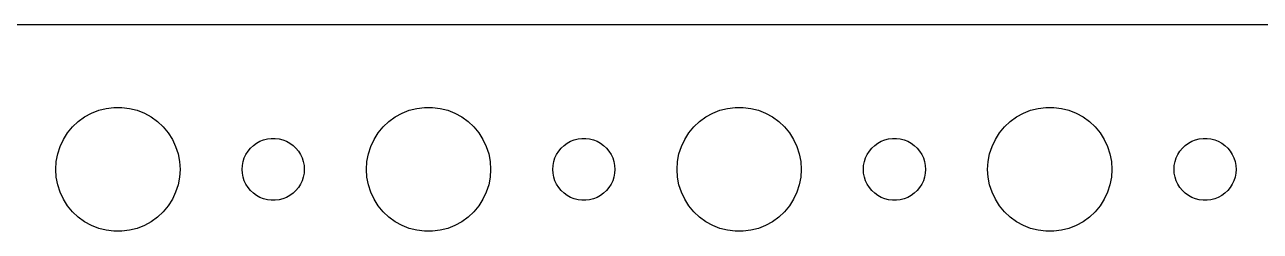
# Model space of a CAD drawing. Header units: metres. Extents: x -112 to 112, y -89 to 89.
# Drawn here: x -4.5 to 55.2, y 79.5 to 89.5 of the extents above; entities that cross this region are included whole.
import ezdxf

# ---------------------------------------------------------------- set-up
doc = ezdxf.new("R2010")
doc.units = ezdxf.units.M

msp = doc.modelspace()

# ---------------------------------------------------------------- linework, layer by layer
for p, q in [((107.314, 89.4901), (-107.314, 89.4901)), ((-1.27733, 85.2145), (-0.92705, 85.3532)), ((-0.92705, 85.3532), (-0.56213, 85.4469)), ((-0.56213, 85.4469), (-0.18837, 85.4941)), ((-0.18837, 85.4941), (0.18837, 85.4941)), ((0.18837, 85.4941), (0.56213, 85.4469)), ((0.56213, 85.4469), (0.92705, 85.3532)), ((0.92705, 85.3532), (1.27733, 85.2145)), ((13.7227, 85.2145), (14.0729, 85.3532)), ((14.0729, 85.3532), (14.4379, 85.4469)), ((14.4379, 85.4469), (14.8116, 85.4941)), ((14.8116, 85.4941), (15.1884, 85.4941)), ((15.1884, 85.4941), (15.5621, 85.4469)), ((15.5621, 85.4469), (15.927, 85.3532)), ((15.927, 85.3532), (16.2773, 85.2145)), ((28.7227, 85.2145), (29.0729, 85.3532)), ((29.0729, 85.3532), (29.4379, 85.4469)), ((29.4379, 85.4469), (29.8116, 85.4941)), ((29.8116, 85.4941), (30.1884, 85.4941)), ((30.1884, 85.4941), (30.5621, 85.4469)), ((30.5621, 85.4469), (30.927, 85.3532)), ((30.927, 85.3532), (31.2773, 85.2145)), ((43.7227, 85.2145), (44.0729, 85.3532)), ((44.0729, 85.3532), (44.4379, 85.4469)), ((44.4379, 85.4469), (44.8116, 85.4941)), ((44.8116, 85.4941), (45.1884, 85.4941)), ((45.1884, 85.4941), (45.5621, 85.4469)), ((45.5621, 85.4469), (45.927, 85.3532)), ((45.927, 85.3532), (46.2773, 85.2145)), ((-2.1869, 84.5536), (-1.91226, 84.8115)), ((-1.91226, 84.8115), (-1.60747, 85.033)), ((-1.60747, 85.033), (-1.27733, 85.2145)), ((1.27733, 85.2145), (1.60747, 85.033)), ((1.60747, 85.033), (1.91226, 84.8115)), ((1.91226, 84.8115), (2.1869, 84.5536)), ((12.8131, 84.5536), (13.0877, 84.8115)), ((13.0877, 84.8115), (13.3925, 85.033)), ((13.3925, 85.033), (13.7227, 85.2145)), ((16.2773, 85.2145), (16.6075, 85.033)), ((16.6075, 85.033), (16.9123, 84.8115)), ((16.9123, 84.8115), (17.1869, 84.5536)), ((27.8131, 84.5536), (28.0877, 84.8115)), ((28.0877, 84.8115), (28.3925, 85.033)), ((28.3925, 85.033), (28.7227, 85.2145)), ((31.2773, 85.2145), (31.6075, 85.033)), ((31.6075, 85.033), (31.9123, 84.8115)), ((31.9123, 84.8115), (32.1869, 84.5536)), ((42.8131, 84.5536), (43.0877, 84.8115)), ((43.0877, 84.8115), (43.3925, 85.033)), ((43.3925, 85.033), (43.7227, 85.2145)), ((46.2773, 85.2145), (46.6075, 85.033)), ((46.6075, 85.033), (46.9123, 84.8115)), ((46.9123, 84.8115), (47.1869, 84.5536)), ((-2.62891, 83.9453), (-2.42705, 84.2634)), ((-2.42705, 84.2634), (-2.1869, 84.5536)), ((2.1869, 84.5536), (2.42705, 84.2634)), ((2.42705, 84.2634), (2.62891, 83.9453)), ((12.3711, 83.9453), (12.5729, 84.2634)), ((12.5729, 84.2634), (12.8131, 84.5536)), ((17.1869, 84.5536), (17.427, 84.2634)), ((17.427, 84.2634), (17.6289, 83.9453)), ((27.3711, 83.9453), (27.5729, 84.2634)), ((27.5729, 84.2634), (27.8131, 84.5536)), ((32.1869, 84.5536), (32.427, 84.2634)), ((32.427, 84.2634), (32.6289, 83.9453)), ((42.3711, 83.9453), (42.5729, 84.2634)), ((42.5729, 84.2634), (42.8131, 84.5536)), ((47.1869, 84.5536), (47.427, 84.2634)), ((47.427, 84.2634), (47.6289, 83.9453)), ((-2.90575, 83.2461), (-2.78932, 83.6044)), ((-2.78932, 83.6044), (-2.62891, 83.9453)), ((2.62891, 83.9453), (2.78932, 83.6044)), ((2.78932, 83.6044), (2.90575, 83.2461)), ((6.40654, 83.5268), (6.54385, 83.6558)), ((6.54385, 83.6558), (6.69626, 83.7665)), ((6.69626, 83.7665), (6.86133, 83.8572)), ((6.86133, 83.8572), (7.03647, 83.9266)), ((7.03647, 83.9266), (7.21892, 83.9734)), ((7.21892, 83.9734), (7.40581, 83.997)), ((7.40581, 83.997), (7.59418, 83.997)), ((7.59418, 83.997), (7.78107, 83.9734)), ((7.78107, 83.9734), (7.96352, 83.9266)), ((7.96352, 83.9266), (8.13866, 83.8572)), ((8.13866, 83.8572), (8.30373, 83.7665)), ((8.30373, 83.7665), (8.45613, 83.6558)), ((8.45613, 83.6558), (8.59344, 83.5268)), ((12.0942, 83.2461), (12.2107, 83.6044)), ((12.2107, 83.6044), (12.3711, 83.9453)), ((17.6289, 83.9453), (17.7893, 83.6044)), ((17.7893, 83.6044), (17.9057, 83.2461)), ((21.4065, 83.5268), (21.5439, 83.6558)), ((21.5439, 83.6558), (21.6963, 83.7665)), ((21.6963, 83.7665), (21.8613, 83.8572)), ((21.8613, 83.8572), (22.0365, 83.9266)), ((22.0365, 83.9266), (22.2189, 83.9734)), ((22.2189, 83.9734), (22.4058, 83.997)), ((22.4058, 83.997), (22.5942, 83.997)), ((22.5942, 83.997), (22.7811, 83.9734)), ((22.7811, 83.9734), (22.9635, 83.9266)), ((22.9635, 83.9266), (23.1387, 83.8572)), ((23.1387, 83.8572), (23.3037, 83.7665)), ((23.3037, 83.7665), (23.4561, 83.6558)), ((23.4561, 83.6558), (23.5934, 83.5268)), ((27.0942, 83.2461), (27.2107, 83.6044)), ((27.2107, 83.6044), (27.3711, 83.9453)), ((32.6289, 83.9453), (32.7893, 83.6044)), ((32.7893, 83.6044), (32.9057, 83.2461)), ((36.4065, 83.5268), (36.5439, 83.6558)), ((36.5439, 83.6558), (36.6963, 83.7665)), ((36.6963, 83.7665), (36.8613, 83.8572)), ((36.8613, 83.8572), (37.0365, 83.9266)), ((37.0365, 83.9266), (37.2189, 83.9734)), ((37.2189, 83.9734), (37.4058, 83.997)), ((37.4058, 83.997), (37.5942, 83.997)), ((37.5942, 83.997), (37.7811, 83.9734)), ((37.7811, 83.9734), (37.9635, 83.9266)), ((37.9635, 83.9266), (38.1387, 83.8572)), ((38.1387, 83.8572), (38.3037, 83.7665)), ((38.3037, 83.7665), (38.4561, 83.6558)), ((38.4561, 83.6558), (38.5934, 83.5268)), ((42.0942, 83.2461), (42.2107, 83.6044)), ((42.2107, 83.6044), (42.3711, 83.9453)), ((47.6289, 83.9453), (47.7893, 83.6044)), ((47.7893, 83.6044), (47.9057, 83.2461)), ((51.4065, 83.5268), (51.5439, 83.6558)), ((51.5439, 83.6558), (51.6963, 83.7665)), ((51.6963, 83.7665), (51.8613, 83.8572)), ((51.8613, 83.8572), (52.0365, 83.9266)), ((52.0365, 83.9266), (52.2189, 83.9734)), ((52.2189, 83.9734), (52.4058, 83.997)), ((52.4058, 83.997), (52.5942, 83.997)), ((52.5942, 83.997), (52.7811, 83.9734)), ((52.7811, 83.9734), (52.9635, 83.9266)), ((52.9635, 83.9266), (53.1387, 83.8572)), ((53.1387, 83.8572), (53.3037, 83.7665)), ((53.3037, 83.7665), (53.4561, 83.6558)), ((53.4561, 83.6558), (53.5934, 83.5268)), ((-2.97633, 82.876), (-2.90575, 83.2461)), ((2.90575, 83.2461), (2.97633, 82.876)), ((6.04712, 82.873), (6.10533, 83.0522)), ((6.10533, 83.0522), (6.18553, 83.2226)), ((6.18553, 83.2226), (6.28647, 83.3817)), ((6.28647, 83.3817), (6.40654, 83.5268)), ((8.59344, 83.5268), (8.71352, 83.3817)), ((8.71352, 83.3817), (8.81445, 83.2226)), ((8.81445, 83.2226), (8.89465, 83.0522)), ((8.89465, 83.0522), (8.95287, 82.873)), ((12.0237, 82.876), (12.0942, 83.2461)), ((17.9057, 83.2461), (17.9763, 82.876)), ((21.0471, 82.873), (21.1053, 83.0522)), ((21.1053, 83.0522), (21.1855, 83.2226)), ((21.1855, 83.2226), (21.2865, 83.3817)), ((21.2865, 83.3817), (21.4065, 83.5268)), ((23.5934, 83.5268), (23.7135, 83.3817)), ((23.7135, 83.3817), (23.8145, 83.2226)), ((23.8145, 83.2226), (23.8947, 83.0522)), ((23.8947, 83.0522), (23.9529, 82.873)), ((27.0237, 82.876), (27.0942, 83.2461)), ((32.9057, 83.2461), (32.9763, 82.876)), ((36.0471, 82.873), (36.1053, 83.0522)), ((36.1053, 83.0522), (36.1855, 83.2226)), ((36.1855, 83.2226), (36.2865, 83.3817)), ((36.2865, 83.3817), (36.4065, 83.5268)), ((38.5934, 83.5268), (38.7135, 83.3817)), ((38.7135, 83.3817), (38.8145, 83.2226)), ((38.8145, 83.2226), (38.8947, 83.0522)), ((38.8947, 83.0522), (38.9529, 82.873)), ((42.0237, 82.876), (42.0942, 83.2461)), ((47.9057, 83.2461), (47.9763, 82.876)), ((51.0471, 82.873), (51.1053, 83.0522)), ((51.1053, 83.0522), (51.1855, 83.2226)), ((51.1855, 83.2226), (51.2865, 83.3817)), ((51.2865, 83.3817), (51.4065, 83.5268)), ((53.5934, 83.5268), (53.7135, 83.3817)), ((53.7135, 83.3817), (53.8145, 83.2226)), ((53.8145, 83.2226), (53.8947, 83.0522)), ((53.8947, 83.0522), (53.9529, 82.873)), ((-3, 82.5), (-2.97633, 82.876)), ((-2.97633, 82.124), (-3, 82.5)), ((2.97633, 82.876), (3, 82.5)), ((3, 82.5), (2.97633, 82.124)), ((6, 82.5), (6.01183, 82.688)), ((6.01183, 82.312), (6, 82.5)), ((6.01183, 82.688), (6.04712, 82.873)), ((8.95287, 82.873), (8.98816, 82.688)), ((8.98816, 82.688), (9, 82.5)), ((9, 82.5), (8.98816, 82.312)), ((12, 82.5), (12.0237, 82.876)), ((12.0237, 82.124), (12, 82.5)), ((17.9763, 82.876), (18, 82.5)), ((18, 82.5), (17.9763, 82.124)), ((21, 82.5), (21.0118, 82.688)), ((21.0118, 82.312), (21, 82.5)), ((21.0118, 82.688), (21.0471, 82.873)), ((23.9529, 82.873), (23.9882, 82.688)), ((23.9882, 82.688), (24, 82.5)), ((24, 82.5), (23.9882, 82.312)), ((27, 82.5), (27.0237, 82.876)), ((27.0237, 82.124), (27, 82.5)), ((32.9763, 82.876), (33, 82.5)), ((33, 82.5), (32.9763, 82.124)), ((36, 82.5), (36.0118, 82.688)), ((36.0118, 82.312), (36, 82.5)), ((36.0118, 82.688), (36.0471, 82.873)), ((38.9529, 82.873), (38.9882, 82.688)), ((38.9882, 82.688), (39, 82.5)), ((39, 82.5), (38.9882, 82.312)), ((42, 82.5), (42.0237, 82.876)), ((42.0237, 82.124), (42, 82.5)), ((47.9763, 82.876), (48, 82.5)), ((48, 82.5), (47.9763, 82.124)), ((51, 82.5), (51.0118, 82.688)), ((51.0118, 82.312), (51, 82.5)), ((51.0118, 82.688), (51.0471, 82.873)), ((53.9529, 82.873), (53.9882, 82.688)), ((53.9882, 82.688), (54, 82.5)), ((54, 82.5), (53.9882, 82.312)), ((-2.90575, 81.7539), (-2.97633, 82.124)), ((-2.78932, 81.3956), (-2.90575, 81.7539)), ((2.90575, 81.7539), (2.78932, 81.3956)), ((2.97633, 82.124), (2.90575, 81.7539)), ((6.04712, 82.127), (6.01183, 82.312)), ((6.10533, 81.9478), (6.04712, 82.127)), ((6.18553, 81.7774), (6.10533, 81.9478)), ((6.28647, 81.6183), (6.18553, 81.7774)), ((8.81445, 81.7774), (8.71352, 81.6183)), ((8.89465, 81.9478), (8.81445, 81.7774)), ((8.95287, 82.127), (8.89465, 81.9478)), ((8.98816, 82.312), (8.95287, 82.127)), ((12.0942, 81.7539), (12.0237, 82.124)), ((12.2107, 81.3956), (12.0942, 81.7539)), ((17.9057, 81.7539), (17.7893, 81.3956)), ((17.9763, 82.124), (17.9057, 81.7539)), ((21.0471, 82.127), (21.0118, 82.312)), ((21.1053, 81.9478), (21.0471, 82.127)), ((21.1855, 81.7774), (21.1053, 81.9478)), ((21.2865, 81.6183), (21.1855, 81.7774)), ((23.8145, 81.7774), (23.7135, 81.6183)), ((23.8947, 81.9478), (23.8145, 81.7774)), ((23.9529, 82.127), (23.8947, 81.9478)), ((23.9882, 82.312), (23.9529, 82.127)), ((27.0942, 81.7539), (27.0237, 82.124)), ((27.2107, 81.3956), (27.0942, 81.7539)), ((32.9057, 81.7539), (32.7893, 81.3956)), ((32.9763, 82.124), (32.9057, 81.7539)), ((36.0471, 82.127), (36.0118, 82.312)), ((36.1053, 81.9478), (36.0471, 82.127)), ((36.1855, 81.7774), (36.1053, 81.9478)), ((36.2865, 81.6183), (36.1855, 81.7774)), ((38.8145, 81.7774), (38.7135, 81.6183)), ((38.8947, 81.9478), (38.8145, 81.7774)), ((38.9529, 82.127), (38.8947, 81.9478)), ((38.9882, 82.312), (38.9529, 82.127)), ((42.0942, 81.7539), (42.0237, 82.124)), ((42.2107, 81.3956), (42.0942, 81.7539)), ((47.9057, 81.7539), (47.7893, 81.3956)), ((47.9763, 82.124), (47.9057, 81.7539)), ((51.0471, 82.127), (51.0118, 82.312)), ((51.1053, 81.9478), (51.0471, 82.127)), ((51.1855, 81.7774), (51.1053, 81.9478)), ((51.2865, 81.6183), (51.1855, 81.7774)), ((53.8145, 81.7774), (53.7135, 81.6183)), ((53.8947, 81.9478), (53.8145, 81.7774)), ((53.9529, 82.127), (53.8947, 81.9478)), ((53.9882, 82.312), (53.9529, 82.127)), ((-2.62891, 81.0547), (-2.78932, 81.3956)), ((2.78932, 81.3956), (2.62891, 81.0547)), ((6.40654, 81.4732), (6.28647, 81.6183)), ((6.54385, 81.3442), (6.40654, 81.4732)), ((6.69626, 81.2335), (6.54385, 81.3442)), ((6.86133, 81.1428), (6.69626, 81.2335)), ((8.30373, 81.2335), (8.13866, 81.1428)), ((8.45613, 81.3442), (8.30373, 81.2335)), ((8.59344, 81.4732), (8.45613, 81.3442)), ((8.71352, 81.6183), (8.59344, 81.4732)), ((12.3711, 81.0547), (12.2107, 81.3956)), ((17.7893, 81.3956), (17.6289, 81.0547)), ((21.4065, 81.4732), (21.2865, 81.6183)), ((21.5439, 81.3442), (21.4065, 81.4732)), ((21.6963, 81.2335), (21.5439, 81.3442)), ((21.8613, 81.1428), (21.6963, 81.2335)), ((23.3037, 81.2335), (23.1387, 81.1428)), ((23.4561, 81.3442), (23.3037, 81.2335)), ((23.5934, 81.4732), (23.4561, 81.3442)), ((23.7135, 81.6183), (23.5934, 81.4732)), ((27.3711, 81.0547), (27.2107, 81.3956)), ((32.7893, 81.3956), (32.6289, 81.0547)), ((36.4065, 81.4732), (36.2865, 81.6183)), ((36.5439, 81.3442), (36.4065, 81.4732)), ((36.6963, 81.2335), (36.5439, 81.3442)), ((36.8613, 81.1428), (36.6963, 81.2335)), ((38.3037, 81.2335), (38.1387, 81.1428)), ((38.4561, 81.3442), (38.3037, 81.2335)), ((38.5934, 81.4732), (38.4561, 81.3442)), ((38.7135, 81.6183), (38.5934, 81.4732)), ((42.3711, 81.0547), (42.2107, 81.3956)), ((47.7893, 81.3956), (47.6289, 81.0547)), ((51.4065, 81.4732), (51.2865, 81.6183)), ((51.5439, 81.3442), (51.4065, 81.4732)), ((51.6963, 81.2335), (51.5439, 81.3442)), ((51.8613, 81.1428), (51.6963, 81.2335)), ((53.3037, 81.2335), (53.1387, 81.1428)), ((53.4561, 81.3442), (53.3037, 81.2335)), ((53.5934, 81.4732), (53.4561, 81.3442)), ((53.7135, 81.6183), (53.5934, 81.4732)), ((-2.42705, 80.7366), (-2.62891, 81.0547)), ((-2.1869, 80.4464), (-2.42705, 80.7366)), ((2.42705, 80.7366), (2.1869, 80.4464)), ((2.62891, 81.0547), (2.42705, 80.7366)), ((7.03647, 81.0734), (6.86133, 81.1428)), ((7.21892, 81.0266), (7.03647, 81.0734)), ((7.40581, 81.003), (7.21892, 81.0266)), ((7.59418, 81.003), (7.40581, 81.003)), ((7.78107, 81.0266), (7.59418, 81.003)), ((7.96352, 81.0734), (7.78107, 81.0266)), ((8.13866, 81.1428), (7.96352, 81.0734)), ((12.5729, 80.7366), (12.3711, 81.0547)), ((12.8131, 80.4464), (12.5729, 80.7366)), ((17.427, 80.7366), (17.1869, 80.4464)), ((17.6289, 81.0547), (17.427, 80.7366)), ((22.0365, 81.0734), (21.8613, 81.1428)), ((22.2189, 81.0266), (22.0365, 81.0734)), ((22.4058, 81.003), (22.2189, 81.0266)), ((22.5942, 81.003), (22.4058, 81.003)), ((22.7811, 81.0266), (22.5942, 81.003)), ((22.9635, 81.0734), (22.7811, 81.0266)), ((23.1387, 81.1428), (22.9635, 81.0734)), ((27.5729, 80.7366), (27.3711, 81.0547)), ((27.8131, 80.4464), (27.5729, 80.7366)), ((32.427, 80.7366), (32.1869, 80.4464)), ((32.6289, 81.0547), (32.427, 80.7366)), ((37.0365, 81.0734), (36.8613, 81.1428)), ((37.2189, 81.0266), (37.0365, 81.0734)), ((37.4058, 81.003), (37.2189, 81.0266)), ((37.5942, 81.003), (37.4058, 81.003)), ((37.7811, 81.0266), (37.5942, 81.003)), ((37.9635, 81.0734), (37.7811, 81.0266)), ((38.1387, 81.1428), (37.9635, 81.0734)), ((42.5729, 80.7366), (42.3711, 81.0547)), ((42.8131, 80.4464), (42.5729, 80.7366)), ((47.427, 80.7366), (47.1869, 80.4464)), ((47.6289, 81.0547), (47.427, 80.7366)), ((52.0365, 81.0734), (51.8613, 81.1428)), ((52.2189, 81.0266), (52.0365, 81.0734)), ((52.4058, 81.003), (52.2189, 81.0266)), ((52.5942, 81.003), (52.4058, 81.003)), ((52.7811, 81.0266), (52.5942, 81.003)), ((52.9635, 81.0734), (52.7811, 81.0266)), ((53.1387, 81.1428), (52.9635, 81.0734)), ((-1.91226, 80.1885), (-2.1869, 80.4464)), ((-1.60747, 79.967), (-1.91226, 80.1885)), ((-1.27733, 79.7855), (-1.60747, 79.967)), ((1.60747, 79.967), (1.27733, 79.7855)), ((1.91226, 80.1885), (1.60747, 79.967)), ((2.1869, 80.4464), (1.91226, 80.1885)), ((13.0877, 80.1885), (12.8131, 80.4464)), ((13.3925, 79.967), (13.0877, 80.1885)), ((13.7227, 79.7855), (13.3925, 79.967)), ((16.6075, 79.967), (16.2773, 79.7855)), ((16.9123, 80.1885), (16.6075, 79.967)), ((17.1869, 80.4464), (16.9123, 80.1885)), ((28.0877, 80.1885), (27.8131, 80.4464)), ((28.3925, 79.967), (28.0877, 80.1885)), ((28.7227, 79.7855), (28.3925, 79.967)), ((31.6075, 79.967), (31.2773, 79.7855)), ((31.9123, 80.1885), (31.6075, 79.967)), ((32.1869, 80.4464), (31.9123, 80.1885)), ((43.0877, 80.1885), (42.8131, 80.4464)), ((43.3925, 79.967), (43.0877, 80.1885)), ((43.7227, 79.7855), (43.3925, 79.967)), ((46.6075, 79.967), (46.2773, 79.7855)), ((46.9123, 80.1885), (46.6075, 79.967)), ((47.1869, 80.4464), (46.9123, 80.1885)), ((-0.92705, 79.6468), (-1.27733, 79.7855)), ((-0.56213, 79.5531), (-0.92705, 79.6468)), ((-0.18837, 79.5059), (-0.56213, 79.5531)), ((0.18837, 79.5059), (-0.18837, 79.5059)), ((0.56213, 79.5531), (0.18837, 79.5059)), ((0.92705, 79.6468), (0.56213, 79.5531)), ((1.27733, 79.7855), (0.92705, 79.6468)), ((14.0729, 79.6468), (13.7227, 79.7855)), ((14.4379, 79.5531), (14.0729, 79.6468)), ((14.8116, 79.5059), (14.4379, 79.5531)), ((15.1884, 79.5059), (14.8116, 79.5059)), ((15.5621, 79.5531), (15.1884, 79.5059)), ((15.927, 79.6468), (15.5621, 79.5531)), ((16.2773, 79.7855), (15.927, 79.6468)), ((29.0729, 79.6468), (28.7227, 79.7855)), ((29.4379, 79.5531), (29.0729, 79.6468)), ((29.8116, 79.5059), (29.4379, 79.5531)), ((30.1884, 79.5059), (29.8116, 79.5059)), ((30.5621, 79.5531), (30.1884, 79.5059)), ((30.927, 79.6468), (30.5621, 79.5531)), ((31.2773, 79.7855), (30.927, 79.6468)), ((44.0729, 79.6468), (43.7227, 79.7855)), ((44.4379, 79.5531), (44.0729, 79.6468)), ((44.8116, 79.5059), (44.4379, 79.5531)), ((45.1884, 79.5059), (44.8116, 79.5059)), ((45.5621, 79.5531), (45.1884, 79.5059)), ((45.927, 79.6468), (45.5621, 79.5531)), ((46.2773, 79.7855), (45.927, 79.6468))]:
    msp.add_line(p, q)

doc.saveas('drawing.dxf')
